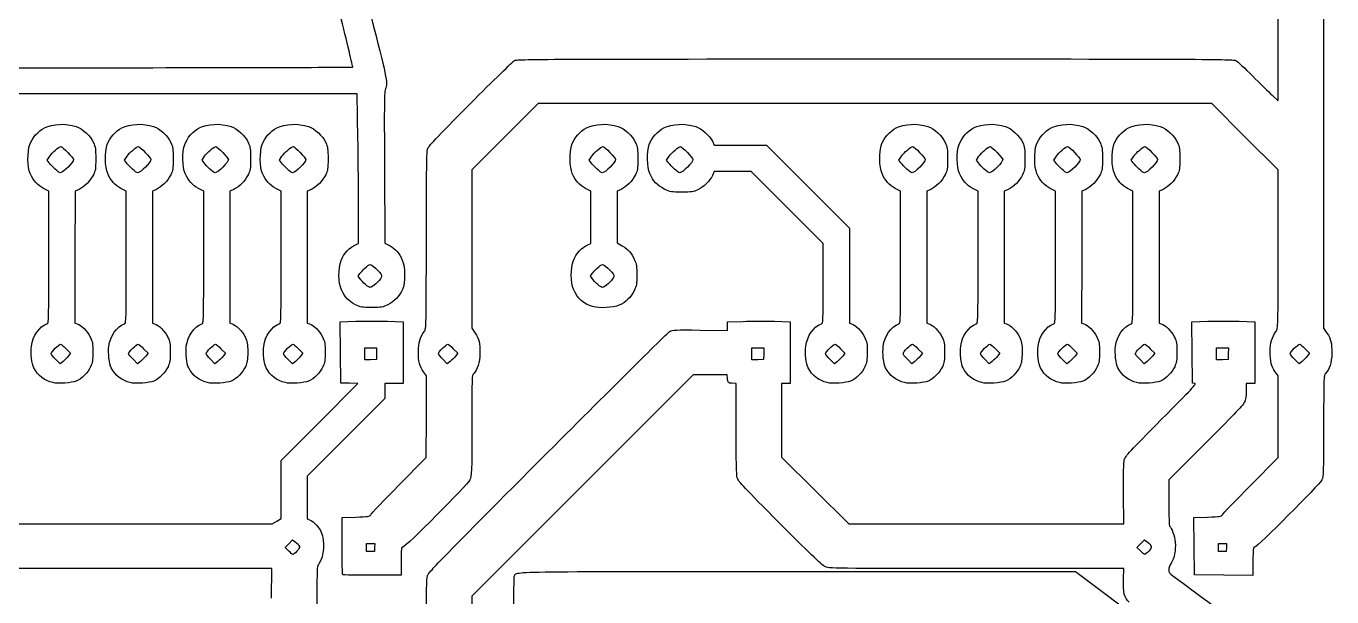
# Model space of a CAD drawing. Extents: x 0 to 100, y 0 to 150.
# Drawn here: x 34.85 to 77.68, y 106.16 to 124.87 of the extents above; entities that cross this region are included whole.
import ezdxf

# ---------------------------------------------------------------- set-up
doc = ezdxf.new("R2010")
doc.units = 0
doc.layers.add('Calque_1', color=7, linetype='CONTINUOUS')

msp = doc.modelspace()

# ---------------------------------------------------------------- linework, layer by layer
at = {"layer": 'Calque_1', "color": 7}
for p, q in [((75.914216, 122.418336), (75.914216, 130.799949)), ((77.406444, 126.304587), (77.406444, 114.973028)), ((26.901154, 123.507502), (36.231201, 123.507502)), ((36.308823, 122.650257), (26.908012, 122.650257)), ((45.709637, 122.650257), (36.308823, 122.650257)), ((45.730691, 121.16867), (45.709637, 122.650257)), ((75.715777, 122.605562), (75.914216, 122.418336)), ((51.641615, 122.332647), (50.554009, 121.245383)), ((62.690618, 122.332647), (51.641615, 122.332647)), ((73.739621, 122.332647), (62.690618, 122.332647)), ((74.826884, 121.245039), (73.739621, 122.332647)), ((50.554009, 121.245383), (49.466401, 120.15812)), ((75.914151, 120.157434), (74.826884, 121.245039)), ((57.355438, 121.096579), (57.413644, 120.967502)), ((57.413644, 120.967502), (58.273597, 120.967502)), ((58.273597, 120.967502), (59.133551, 120.967502)), ((59.133551, 120.967502), (60.491277, 119.609779)), ((35.536401, 120.481363), (35.619619, 120.607113)), ((35.601817, 120.389497), (35.536401, 120.481363)), ((38.076401, 120.481363), (38.159619, 120.607113)), ((38.141817, 120.389497), (38.076401, 120.481363)), ((40.616401, 120.481363), (40.699619, 120.607113)), ((40.681817, 120.389497), (40.616401, 120.481363)), ((43.156401, 120.481363), (43.239619, 120.607113)), ((43.221817, 120.389497), (43.156401, 120.481363)), ((53.316401, 120.481363), (53.399617, 120.607113)), ((53.381817, 120.389497), (53.316401, 120.481363)), ((55.856401, 120.481363), (55.939617, 120.607113)), ((55.921817, 120.389497), (55.856401, 120.481363)), ((63.476401, 120.481363), (63.559617, 120.607113)), ((63.541814, 120.389497), (63.476401, 120.481363)), ((66.016401, 120.481363), (66.099617, 120.607113)), ((66.081814, 120.389497), (66.016401, 120.481363)), ((68.556401, 120.481363), (68.639617, 120.607113)), ((68.621814, 120.389497), (68.556401, 120.481363)), ((71.096401, 120.481363), (71.179617, 120.607113)), ((71.161814, 120.389497), (71.096401, 120.481363)), ((35.795639, 120.181626), (35.795639, 120.181626)), ((38.335636, 120.181626), (38.335636, 120.181626)), ((40.875636, 120.181626), (40.875636, 120.181626)), ((43.415636, 120.181626), (43.415636, 120.181626)), ((46.60239, 120.242484), (46.617969, 117.761765)), ((49.466401, 120.15812), (49.466401, 117.565573)), ((53.575636, 120.181626), (53.575636, 120.181626)), ((56.115636, 120.181626), (56.115636, 120.181626)), ((57.416217, 120.110252), (57.357713, 119.977647)), ((58.021138, 120.110252), (57.416217, 120.110252)), ((58.626059, 120.110252), (58.021138, 120.110252)), ((59.808906, 118.927724), (58.626059, 120.110252)), ((63.735636, 120.181626), (63.735636, 120.181626)), ((66.275636, 120.181626), (66.275636, 120.181626)), ((68.815636, 120.181626), (68.815636, 120.181626)), ((71.355636, 120.181626), (71.355636, 120.181626)), ((75.914151, 117.559005), (75.914151, 120.157434)), ((35.591674, 119.459377), (35.416417, 119.550955)), ((36.583507, 119.520712), (36.450719, 119.459377)), ((38.131674, 119.459377), (37.956417, 119.550955)), ((39.123507, 119.520712), (38.990719, 119.459377)), ((40.671671, 119.459377), (40.496417, 119.550955)), ((41.663504, 119.520712), (41.530716, 119.459377)), ((43.211671, 119.459377), (43.036417, 119.550955)), ((44.203504, 119.520712), (44.070716, 119.459377)), ((53.371595, 119.459377), (53.196338, 119.550955)), ((54.363425, 119.520712), (54.230637, 119.459377)), ((60.491277, 119.609779), (61.849, 118.252053)), ((63.531671, 119.459377), (63.356414, 119.550955)), ((64.523504, 119.520712), (64.390716, 119.459377)), ((66.071671, 119.459377), (65.896414, 119.550955)), ((67.063504, 119.520712), (66.930716, 119.459377)), ((68.611671, 119.459377), (68.436414, 119.550955)), ((69.603504, 119.520712), (69.470716, 119.459377)), ((71.151671, 119.459377), (70.976414, 119.550955)), ((72.143504, 119.520712), (72.010716, 119.459377)), ((35.591674, 117.29458), (35.591674, 119.459377)), ((36.450719, 119.459377), (36.449872, 117.295881)), ((38.131674, 117.29458), (38.131674, 119.459377)), ((38.990719, 119.459377), (38.989872, 117.295881)), ((40.671671, 117.29458), (40.671671, 119.459377)), ((41.530716, 119.459377), (41.529869, 117.295881)), ((43.211671, 117.29458), (43.211671, 119.459377)), ((44.070716, 119.459377), (44.069869, 117.295881)), ((53.371595, 118.600569), (53.371595, 119.459377)), ((54.230637, 119.459377), (54.22979, 118.613097)), ((63.531671, 117.29458), (63.531671, 119.459377)), ((64.390716, 119.459377), (64.389869, 117.295881)), ((66.071671, 117.29458), (66.071671, 119.459377)), ((66.930716, 119.459377), (66.929869, 117.295881)), ((68.611671, 117.29458), (68.611671, 119.459377)), ((69.470716, 119.459377), (69.469869, 117.295881)), ((71.151671, 117.29458), (71.151671, 119.459377)), ((72.010716, 119.459377), (72.009869, 117.295881)), ((45.751744, 117.741767), (45.751744, 118.71442)), ((60.991747, 117.745196), (59.808906, 118.927724)), ((53.371595, 117.741761), (53.371595, 118.600569)), ((54.22979, 118.613097), (54.228944, 117.766814)), ((61.849, 118.252053), (61.849, 116.692219)), ((45.646563, 117.703729), (45.751744, 117.741767)), ((46.617969, 117.761765), (46.78564, 117.667136)), ((49.466401, 117.565573), (49.466401, 114.973031)), ((53.266413, 117.703723), (53.371595, 117.741761)), ((54.228944, 117.766814), (54.401096, 117.669659)), ((60.991747, 116.437488), (60.991747, 117.745196)), ((36.449872, 117.295881), (36.449025, 115.132385)), ((38.989872, 117.295881), (38.989025, 115.132385)), ((41.529869, 117.295881), (41.529023, 115.132385)), ((44.069869, 117.295881), (44.069023, 115.132385)), ((64.389869, 117.295881), (64.389023, 115.132385)), ((66.929869, 117.295881), (66.929023, 115.132385)), ((69.469869, 117.295881), (69.469023, 115.132385)), ((72.009869, 117.295881), (72.009023, 115.132385)), ((45.73561, 116.675842), (45.795709, 116.759419)), ((45.830713, 116.556168), (45.73561, 116.675842)), ((53.35561, 116.675842), (53.415709, 116.759419)), ((53.450713, 116.556168), (53.35561, 116.675842)), ((61.849, 116.692219), (61.849, 115.132385)), ((46.025491, 116.36295), (46.025491, 116.362956)), ((53.645489, 116.36295), (53.645489, 116.362956)), ((53.428945, 115.675923), (53.428999, 115.675923)), ((36.449025, 115.132385), (36.521314, 115.114238)), ((38.989025, 115.132385), (39.061314, 115.114238)), ((41.529023, 115.132385), (41.601311, 115.114238)), ((44.069023, 115.132385), (44.141311, 115.114238)), ((45.147967, 115.181165), (45.664343, 115.194965)), ((45.156349, 114.177238), (45.147967, 115.181165)), ((46.696658, 115.195247), (47.212594, 115.181785)), ((47.212594, 115.181785), (47.212594, 114.169578)), ((49.466401, 114.973031), (49.576361, 114.809627)), ((56.951917, 114.908425), (57.848853, 114.897757)), ((57.848853, 115.181125), (58.364792, 115.194926)), ((57.848853, 115.039441), (57.848853, 115.181125)), ((57.848853, 114.897757), (57.848853, 115.039441)), ((59.396667, 115.195208), (59.912603, 115.181746)), ((59.912603, 115.181746), (59.912603, 114.169542)), ((61.849, 115.132385), (61.921288, 115.114238)), ((64.389023, 115.132385), (64.461311, 115.114238)), ((66.929023, 115.132385), (67.001311, 115.114238)), ((69.469023, 115.132385), (69.541311, 115.114238)), ((72.009023, 115.132385), (72.081311, 115.114238)), ((73.087944, 115.181371), (73.604318, 115.195171)), ((73.096326, 114.177447), (73.087944, 115.181371)), ((74.636636, 115.195453), (75.152572, 115.181991)), ((75.152572, 115.181991), (75.152572, 114.169787)), ((77.406444, 114.973028), (77.516403, 114.809625)), ((35.95926, 113.805548), (35.814562, 113.950247)), ((35.814562, 113.950247), (35.814562, 113.950247)), ((36.158867, 114.297741), (36.304897, 114.149617)), ((36.304897, 114.149617), (36.231147, 114.053977)), ((38.49926, 113.805548), (38.354559, 113.950247)), ((38.354559, 113.950247), (38.354559, 113.950247)), ((38.698867, 114.297741), (38.844897, 114.149617)), ((38.844897, 114.149617), (38.771144, 114.053977)), ((41.03926, 113.805548), (40.894559, 113.950247)), ((40.894559, 113.950247), (40.894559, 113.950247)), ((41.238867, 114.297741), (41.384897, 114.149617)), ((41.384897, 114.149617), (41.311144, 114.053977)), ((43.57926, 113.805548), (43.434559, 113.950247)), ((43.434559, 113.950247), (43.434559, 113.950247)), ((43.778867, 114.297741), (43.924897, 114.149617)), ((43.924897, 114.149617), (43.851144, 114.053977)), ((45.164731, 113.173309), (45.156349, 114.177238)), ((45.953333, 114.12753), (45.953333, 114.322407)), ((45.953333, 114.322407), (46.148207, 114.322407)), ((45.953341, 114.127541), (45.953333, 114.12753)), ((45.953341, 113.932664), (45.953341, 114.127541)), ((46.144629, 113.936248), (45.953341, 113.932664)), ((46.335916, 113.939833), (46.144629, 113.936248)), ((46.148207, 114.322407), (46.343085, 114.322407)), ((46.3395, 114.13112), (46.335916, 113.939833)), ((46.343085, 114.322407), (46.3395, 114.13112)), ((47.212594, 114.169578), (47.212594, 113.157372)), ((48.65926, 113.805548), (48.514559, 113.950247)), ((48.514559, 113.950247), (48.514559, 113.950247)), ((48.858867, 114.297741), (49.004897, 114.149617)), ((49.004897, 114.149617), (48.931144, 114.053977)), ((58.65333, 114.12753), (58.65333, 114.322407)), ((58.65333, 114.322407), (58.848207, 114.322407)), ((58.653341, 114.127541), (58.65333, 114.12753)), ((58.653341, 113.932664), (58.653341, 114.127541)), ((58.844629, 113.936248), (58.653341, 113.932664)), ((59.035916, 113.939833), (58.844629, 113.936248)), ((58.848207, 114.322407), (59.043085, 114.322407)), ((59.0395, 114.13112), (59.035916, 113.939833)), ((59.043085, 114.322407), (59.0395, 114.13112)), ((59.912603, 114.169542), (59.912603, 113.157335)), ((61.35926, 113.805548), (61.214559, 113.950247)), ((61.214559, 113.950247), (61.214559, 113.950247)), ((61.558867, 114.297741), (61.704897, 114.149617)), ((61.704897, 114.149617), (61.631144, 114.053977)), ((63.89926, 113.805548), (63.754559, 113.950247)), ((63.754559, 113.950247), (63.754559, 113.950247)), ((64.098867, 114.297741), (64.244897, 114.149617)), ((64.244897, 114.149617), (64.171144, 114.053977)), ((66.43926, 113.805548), (66.294559, 113.950247)), ((66.294559, 113.950247), (66.294559, 113.950247)), ((66.638867, 114.297741), (66.784897, 114.149617)), ((66.784897, 114.149617), (66.711144, 114.053977)), ((68.97926, 113.805548), (68.834559, 113.950247)), ((68.834559, 113.950247), (68.834559, 113.950247)), ((69.178867, 114.297741), (69.324897, 114.149617)), ((69.324897, 114.149617), (69.251144, 114.053977)), ((71.51926, 113.805548), (71.374559, 113.950247)), ((71.374559, 113.950247), (71.374559, 113.950247)), ((71.718867, 114.297741), (71.864897, 114.149617)), ((71.864897, 114.149617), (71.791144, 114.053977)), ((73.104708, 113.173517), (73.096326, 114.177447)), ((73.89333, 114.12753), (73.89333, 114.322407)), ((73.89333, 114.322407), (74.088207, 114.322407)), ((73.893341, 114.127541), (73.89333, 114.12753)), ((73.893341, 113.932664), (73.893341, 114.127541)), ((74.084629, 113.936248), (73.893341, 113.932664)), ((74.275916, 113.939833), (74.084629, 113.936248)), ((74.088207, 114.322407), (74.283085, 114.322407)), ((74.2795, 114.13112), (74.275916, 113.939833)), ((74.283085, 114.322407), (74.2795, 114.13112)), ((75.152572, 114.169787), (75.152572, 113.15758)), ((76.59926, 113.805548), (76.454559, 113.950247)), ((76.454559, 113.950247), (76.454559, 113.950247)), ((76.798864, 114.297741), (76.944897, 114.149617)), ((76.944897, 114.149617), (76.871144, 114.053977)), ((36.058325, 113.88194), (35.95926, 113.805548)), ((38.598323, 113.88194), (38.49926, 113.805548)), ((41.138323, 113.88194), (41.03926, 113.805548)), ((43.678323, 113.88194), (43.57926, 113.805548)), ((47.97688, 113.407875), (47.880205, 113.541332)), ((48.758323, 113.88194), (48.65926, 113.805548)), ((61.458323, 113.88194), (61.35926, 113.805548)), ((63.998323, 113.88194), (63.89926, 113.805548)), ((66.538323, 113.88194), (66.43926, 113.805548)), ((69.078323, 113.88194), (68.97926, 113.805548)), ((71.618323, 113.88194), (71.51926, 113.805548)), ((75.916815, 113.40777), (75.82014, 113.541228)), ((76.698323, 113.88194), (76.59926, 113.805548)), ((35.718775, 113.184832), (35.71875, 113.184837)), ((38.258775, 113.184832), (38.25875, 113.184837)), ((40.798773, 113.184832), (40.798747, 113.184837)), ((43.338773, 113.184832), (43.338747, 113.184837)), ((44.472312, 111.893135), (45.732517, 113.154795)), ((45.448624, 113.164052), (45.164731, 113.173309)), ((45.732517, 113.154795), (45.448624, 113.164052)), ((46.910969, 113.157372), (46.609344, 113.157372)), ((46.609344, 113.157372), (46.609344, 112.910165)), ((47.212594, 113.157372), (46.910969, 113.157372)), ((47.974905, 112.068053), (47.97688, 113.407875)), ((56.721711, 113.443401), (53.094328, 109.815911)), ((57.283502, 113.443401), (56.721711, 113.443401)), ((57.845291, 113.443401), (57.283502, 113.443401)), ((57.855056, 113.308462), (57.845291, 113.443401)), ((58.134693, 113.153996), (57.999757, 113.163761)), ((58.134693, 111.675191), (58.134693, 113.153996)), ((59.769728, 113.157335), (59.626853, 113.157335)), ((59.626853, 113.157335), (59.626853, 111.949839)), ((59.912603, 113.157335), (59.769728, 113.157335)), ((61.11875, 113.184832), (61.118747, 113.184837)), ((63.658773, 113.184832), (63.658747, 113.184837)), ((66.198773, 113.184832), (66.198747, 113.184837)), ((68.738773, 113.184832), (68.738747, 113.184837)), ((71.278773, 113.184832), (71.278747, 113.184837)), ((73.18071, 113.162765), (73.104708, 113.173517)), ((74.866822, 113.15758), (74.866257, 112.911519)), ((75.009697, 113.15758), (74.866822, 113.15758)), ((75.152572, 113.15758), (75.009697, 113.15758)), ((75.91484, 112.067949), (75.916815, 113.40777)), ((46.609344, 112.662952), (45.339344, 111.39396)), ((46.609344, 112.910165), (46.609344, 112.662952)), ((43.212106, 110.631477), (44.472312, 111.893135)), ((47.972929, 110.728231), (47.974905, 112.068053)), ((59.626853, 111.949839), (59.626853, 110.74234)), ((75.912864, 110.728127), (75.91484, 112.067949)), ((45.339344, 111.39396), (44.069344, 110.124967)), ((73.536706, 111.205111), (72.326954, 109.998769)), ((43.210977, 109.679897), (43.212106, 110.631477)), ((47.076654, 109.823305), (47.972929, 110.728231)), ((59.626853, 110.74234), (60.730167, 109.64894)), ((75.016589, 109.823201), (75.912864, 110.728127)), ((44.069344, 110.124967), (44.069344, 109.422522)), ((43.209848, 108.72832), (43.210977, 109.679897)), ((53.094328, 109.815911), (49.46694, 106.188422)), ((60.730167, 109.64894), (61.833478, 108.555541)), ((72.326954, 109.998769), (72.326954, 109.246426)), ((44.069344, 109.422522), (44.069344, 108.720076)), ((70.850478, 108.553847), (70.841644, 109.539359)), ((33.893232, 108.555388), (38.407707, 108.554542)), ((38.407707, 108.554542), (42.922182, 108.553695)), ((42.922182, 108.553695), (43.066016, 108.641009)), ((43.066016, 108.641009), (43.209848, 108.72832)), ((44.069344, 108.720076), (44.164253, 108.680765)), ((45.212, 108.769417), (45.661004, 108.780396)), ((45.212, 107.841132), (45.212, 108.769417)), ((61.833478, 108.555541), (66.341978, 108.554694)), ((66.341978, 108.554694), (70.850478, 108.553847)), ((73.150998, 108.769301), (73.600471, 108.78028)), ((73.159408, 107.827794), (73.150998, 108.769301)), ((43.4647, 107.905597), (43.585703, 108.029509)), ((43.585703, 108.029509), (43.675972, 107.965236)), ((71.4047, 107.905597), (71.525703, 108.029509)), ((71.525703, 108.029509), (71.615972, 107.965236)), ((43.3437, 107.781682), (43.4647, 107.905597)), ((43.456479, 107.668903), (43.3437, 107.781682)), ((43.456479, 107.668903), (43.456479, 107.668903)), ((46.016827, 107.777417), (46.016827, 107.908896)), ((46.016827, 107.908896), (46.148306, 107.908896)), ((46.01683, 107.77742), (46.016827, 107.777417)), ((46.01683, 107.645941), (46.01683, 107.77742)), ((46.145484, 107.648763), (46.01683, 107.645941)), ((46.274141, 107.651586), (46.145484, 107.648763)), ((46.148306, 107.908896), (46.279785, 107.908896)), ((46.276963, 107.780242), (46.274141, 107.651586)), ((46.279785, 107.908896), (46.276963, 107.780242)), ((71.2837, 107.781682), (71.4047, 107.905597)), ((71.396479, 107.668903), (71.2837, 107.781682)), ((71.396479, 107.668903), (71.396479, 107.668903)), ((73.167819, 106.886287), (73.159408, 107.827794)), ((73.956827, 107.777417), (73.956827, 107.908896)), ((73.956827, 107.908896), (74.088306, 107.908896)), ((73.95683, 107.77742), (73.956827, 107.777417)), ((73.95683, 107.645941), (73.95683, 107.77742)), ((74.085487, 107.648763), (73.95683, 107.645941)), ((74.214141, 107.651586), (74.085487, 107.648763)), ((74.088306, 107.908896), (74.219785, 107.908896)), ((74.216963, 107.780242), (74.214141, 107.651586)), ((74.219785, 107.908896), (74.216963, 107.780242)), ((42.910577, 107.093435), (38.07079, 107.093415)), ((42.900896, 106.117104), (42.910577, 107.093435)), ((47.148651, 107.330772), (47.148651, 106.870397)), ((70.850568, 107.09346), (66.010779, 107.09346)), ((70.840521, 106.736949), (70.850568, 107.09346)), ((75.088694, 107.330304), (75.088694, 106.869466)), ((45.233068, 106.891564), (45.233167, 106.891688)), ((47.148651, 106.870397), (46.201443, 106.870397)), ((60.175309, 106.997773), (69.268024, 106.997773)), ((69.268024, 106.997773), (71.887915, 105.032719)), ((74.128257, 106.877876), (73.167819, 106.886287)), ((75.088694, 106.869466), (74.128257, 106.877876)), ((44.386844, 106.472642), (44.386844, 105.791484)), ((49.46694, 106.188422), (49.46694, 104.231103))]:
    msp.add_line(p, q, dxfattribs=at)
for points in [[(45.562658, 123.531321), (45.563505, 123.544416), (45.374123, 124.336555), (45.141972, 125.291623)], [(46.141753, 125.259439), (46.66484, 123.256623), (46.718793, 122.987736), (46.63234, 122.814437)], [(50.870903, 123.74839), (50.946228, 123.788282), (52.509643, 123.794381), (62.690098, 123.794491)], [(62.690098, 123.794491), (73.593808, 123.794618), (74.429736, 123.790878), (74.525149, 123.741523)], [(36.231201, 123.507502), (41.362723, 123.507502), (45.561879, 123.518226), (45.562658, 123.531321)], [(49.413597, 122.32702), (50.167368, 123.083486), (50.823156, 123.723103), (50.870903, 123.74839)], [(74.525149, 123.741523), (74.581616, 123.712325), (74.82796, 123.486911), (75.072581, 123.24061)], [(75.072581, 123.24061), (75.317198, 122.994306), (75.606636, 122.708534), (75.715777, 122.605562)], [(46.63234, 122.814437), (46.593579, 122.736744), (46.58914, 122.355081), (46.60239, 120.242484)], [(48.008836, 120.824627), (48.037911, 120.932391), (48.250695, 121.159966), (49.413597, 122.32702)], [(35.445581, 121.533916), (35.723793, 121.672863), (36.142738, 121.692082), (36.489132, 121.581792)], [(37.985581, 121.533916), (38.263793, 121.672863), (38.682738, 121.692082), (39.029132, 121.581792)], [(40.525579, 121.533916), (40.80379, 121.672863), (41.222735, 121.692082), (41.569129, 121.581792)], [(43.065579, 121.533916), (43.34379, 121.672863), (43.762735, 121.692082), (44.109129, 121.581792)], [(53.2255, 121.533916), (53.503711, 121.672863), (53.922656, 121.692082), (54.269053, 121.581792)], [(55.7655, 121.533916), (56.043714, 121.672863), (56.462659, 121.692082), (56.809053, 121.581792)], [(63.385576, 121.533916), (63.66379, 121.672863), (64.082735, 121.692082), (64.429129, 121.581792)], [(65.925576, 121.533916), (66.20379, 121.672863), (66.622732, 121.692082), (66.969129, 121.581792)], [(68.465576, 121.533916), (68.74379, 121.672863), (69.162732, 121.692082), (69.509129, 121.581792)], [(71.005576, 121.533916), (71.28379, 121.672863), (71.702732, 121.692082), (72.049129, 121.581792)], [(34.967342, 120.99037), (35.03853, 121.19569), (35.250312, 121.436394), (35.445581, 121.533916)], [(36.489132, 121.581792), (36.694068, 121.51654), (36.959204, 121.270157), (37.055535, 121.055454)], [(37.507342, 120.99037), (37.57853, 121.19569), (37.790312, 121.436394), (37.985581, 121.533916)], [(39.029132, 121.581792), (39.234068, 121.51654), (39.499204, 121.270157), (39.595535, 121.055454)], [(40.047339, 120.99037), (40.118527, 121.19569), (40.330309, 121.436394), (40.525579, 121.533916)], [(41.569129, 121.581792), (41.774065, 121.51654), (42.039201, 121.270157), (42.135532, 121.055454)], [(42.587339, 120.99037), (42.658527, 121.19569), (42.870309, 121.436394), (43.065579, 121.533916)], [(44.109129, 121.581792), (44.314065, 121.51654), (44.579201, 121.270157), (44.675532, 121.055454)], [(52.747263, 120.99037), (52.818448, 121.19569), (53.03023, 121.436394), (53.2255, 121.533916)], [(54.269053, 121.581792), (54.473986, 121.51654), (54.739122, 121.270157), (54.835453, 121.055454)], [(55.287263, 120.99037), (55.358451, 121.19569), (55.570233, 121.436394), (55.7655, 121.533916)], [(56.809053, 121.581792), (56.996025, 121.52226), (57.275335, 121.274224), (57.355438, 121.096579)], [(62.907339, 120.99037), (62.978527, 121.19569), (63.190309, 121.436394), (63.385576, 121.533916)], [(64.429129, 121.581792), (64.634062, 121.51654), (64.899201, 121.270157), (64.995529, 121.055454)], [(65.447339, 120.99037), (65.518527, 121.19569), (65.730309, 121.436394), (65.925576, 121.533916)], [(66.969129, 121.581792), (67.174062, 121.51654), (67.439201, 121.270157), (67.535529, 121.055454)], [(67.987339, 120.99037), (68.058527, 121.19569), (68.270309, 121.436394), (68.465576, 121.533916)], [(69.509129, 121.581792), (69.714062, 121.51654), (69.979201, 121.270157), (70.075529, 121.055454)], [(70.527339, 120.99037), (70.598527, 121.19569), (70.810309, 121.436394), (71.005576, 121.533916)], [(72.049129, 121.581792), (72.254062, 121.51654), (72.519201, 121.270157), (72.615529, 121.055454)], [(34.982328, 120.03629), (34.890202, 120.242783), (34.882308, 120.745122), (34.967342, 120.99037)], [(35.619619, 120.607113), (35.698803, 120.726763), (35.931726, 120.922868), (35.994662, 120.922868)], [(35.994662, 120.922868), (36.042236, 120.922868), (36.400111, 120.551292), (36.400111, 120.501894)], [(37.055535, 121.055454), (37.120449, 120.910767), (37.130589, 120.838727), (37.130468, 120.523002)], [(37.522328, 120.03629), (37.430202, 120.242783), (37.422308, 120.745122), (37.507342, 120.99037)], [(38.159619, 120.607113), (38.238803, 120.726763), (38.471726, 120.922868), (38.534662, 120.922868)], [(38.534662, 120.922868), (38.582236, 120.922868), (38.940111, 120.551292), (38.940111, 120.501894)], [(39.595535, 121.055454), (39.660449, 120.910767), (39.670586, 120.838727), (39.670468, 120.523002)], [(40.062325, 120.03629), (39.970199, 120.242783), (39.962308, 120.745122), (40.047339, 120.99037)], [(40.699619, 120.607113), (40.778803, 120.726763), (41.011726, 120.922868), (41.074662, 120.922868)], [(41.074662, 120.922868), (41.122236, 120.922868), (41.480111, 120.551292), (41.480111, 120.501894)], [(42.135532, 121.055454), (42.200446, 120.910767), (42.210584, 120.838727), (42.210465, 120.523002)], [(42.602325, 120.03629), (42.510199, 120.242783), (42.502308, 120.745122), (42.587339, 120.99037)], [(43.239619, 120.607113), (43.318803, 120.726763), (43.551726, 120.922868), (43.614662, 120.922868)], [(43.614662, 120.922868), (43.662236, 120.922868), (44.020111, 120.551292), (44.020111, 120.501894)], [(44.675532, 121.055454), (44.740446, 120.910767), (44.750584, 120.838727), (44.750465, 120.523002)], [(45.751744, 118.71442), (45.751744, 119.249384), (45.742262, 120.353793), (45.730691, 121.16867)], [(47.974394, 117.829154), (47.974394, 119.781649), (47.985513, 120.738182), (48.008836, 120.824627)], [(52.762249, 120.03629), (52.670123, 120.242783), (52.662229, 120.745122), (52.747263, 120.99037)], [(53.399617, 120.607113), (53.478803, 120.726763), (53.711726, 120.922868), (53.774662, 120.922868)], [(53.774662, 120.922868), (53.822236, 120.922868), (54.180108, 120.551292), (54.180108, 120.501894)], [(54.835453, 121.055454), (54.90037, 120.910767), (54.910507, 120.838727), (54.910386, 120.523002)], [(55.302249, 120.03629), (55.210123, 120.242783), (55.202232, 120.745122), (55.287263, 120.99037)], [(55.939617, 120.607113), (56.018803, 120.726763), (56.251726, 120.922868), (56.314662, 120.922868)], [(56.314662, 120.922868), (56.362236, 120.922868), (56.720108, 120.551292), (56.720108, 120.501894)], [(62.922325, 120.03629), (62.830199, 120.242783), (62.822308, 120.745122), (62.907339, 120.99037)], [(63.559617, 120.607113), (63.638803, 120.726763), (63.871726, 120.922868), (63.934662, 120.922868)], [(63.934662, 120.922868), (63.982236, 120.922868), (64.340108, 120.551292), (64.340108, 120.501894)], [(64.995529, 121.055454), (65.060446, 120.910767), (65.070584, 120.838727), (65.070465, 120.523002)], [(65.462325, 120.03629), (65.370199, 120.242783), (65.362308, 120.745122), (65.447339, 120.99037)], [(66.099617, 120.607113), (66.178803, 120.726763), (66.411726, 120.922868), (66.474662, 120.922868)], [(66.474662, 120.922868), (66.522236, 120.922868), (66.880108, 120.551292), (66.880108, 120.501894)], [(67.535529, 121.055454), (67.600446, 120.910767), (67.610584, 120.838727), (67.610462, 120.523002)], [(68.002325, 120.03629), (67.910199, 120.242783), (67.902305, 120.745122), (67.987339, 120.99037)], [(68.639617, 120.607113), (68.718803, 120.726763), (68.951726, 120.922868), (69.014662, 120.922868)], [(69.014662, 120.922868), (69.062236, 120.922868), (69.420108, 120.551292), (69.420108, 120.501894)], [(70.075529, 121.055454), (70.140446, 120.910767), (70.150584, 120.838727), (70.150462, 120.523002)], [(70.542325, 120.03629), (70.450199, 120.242783), (70.442305, 120.745122), (70.527339, 120.99037)], [(71.179617, 120.607113), (71.258803, 120.726763), (71.491726, 120.922868), (71.554662, 120.922868)], [(71.554662, 120.922868), (71.602236, 120.922868), (71.960108, 120.551292), (71.960108, 120.501894)], [(72.615529, 121.055454), (72.680446, 120.910767), (72.690584, 120.838727), (72.690462, 120.523002)], [(35.795639, 120.181626), (35.725013, 120.245428), (35.637795, 120.33897), (35.601817, 120.389497)], [(36.400111, 120.501894), (36.400111, 120.40021), (36.067537, 120.065618), (35.966465, 120.065618)], [(37.130468, 120.523002), (37.130468, 120.199795), (37.12138, 120.139654), (37.052397, 119.999127)], [(38.335636, 120.181626), (38.265013, 120.245428), (38.177795, 120.33897), (38.141817, 120.389497)], [(38.940111, 120.501894), (38.940111, 120.40021), (38.607537, 120.065618), (38.506465, 120.065618)], [(39.670468, 120.523002), (39.670468, 120.199795), (39.66138, 120.139654), (39.592397, 119.999127)], [(40.875636, 120.181626), (40.805013, 120.245428), (40.717795, 120.33897), (40.681817, 120.389497)], [(41.480111, 120.501894), (41.480111, 120.40021), (41.147537, 120.065618), (41.046465, 120.065618)], [(42.210465, 120.523002), (42.210465, 120.199795), (42.201378, 120.139654), (42.132394, 119.999127)], [(43.415636, 120.181626), (43.345013, 120.245428), (43.257795, 120.33897), (43.221817, 120.389497)], [(44.020111, 120.501894), (44.020111, 120.40021), (43.687537, 120.065618), (43.586465, 120.065618)], [(44.750465, 120.523002), (44.750465, 120.199795), (44.741378, 120.139654), (44.672394, 119.999127)], [(53.575636, 120.181626), (53.505013, 120.245428), (53.417795, 120.33897), (53.381817, 120.389497)], [(54.180108, 120.501894), (54.180108, 120.40021), (53.847537, 120.065618), (53.746465, 120.065618)], [(54.910386, 120.523002), (54.910386, 120.199795), (54.901298, 120.139654), (54.832315, 119.999127)], [(56.115636, 120.181626), (56.045013, 120.245428), (55.957795, 120.33897), (55.921817, 120.389497)], [(56.720108, 120.501894), (56.720108, 120.40021), (56.387537, 120.065618), (56.286465, 120.065618)], [(63.735636, 120.181626), (63.665013, 120.245428), (63.577795, 120.33897), (63.541814, 120.389497)], [(64.340108, 120.501894), (64.340108, 120.40021), (64.007537, 120.065618), (63.906465, 120.065618)], [(65.070465, 120.523002), (65.070465, 120.199795), (65.061378, 120.139654), (64.992394, 119.999127)], [(66.275636, 120.181626), (66.205013, 120.245428), (66.117795, 120.33897), (66.081814, 120.389497)], [(66.880108, 120.501894), (66.880108, 120.40021), (66.547537, 120.065618), (66.446465, 120.065618)], [(67.610462, 120.523002), (67.610462, 120.199795), (67.601375, 120.139654), (67.532394, 119.999127)], [(68.815636, 120.181626), (68.745013, 120.245428), (68.657795, 120.33897), (68.621814, 120.389497)], [(69.420108, 120.501894), (69.420108, 120.40021), (69.087537, 120.065618), (68.986465, 120.065618)], [(70.150462, 120.523002), (70.150462, 120.199795), (70.141375, 120.139654), (70.072394, 119.999127)], [(71.355636, 120.181626), (71.285013, 120.245428), (71.197795, 120.33897), (71.161814, 120.389497)], [(71.960108, 120.501894), (71.960108, 120.40021), (71.627537, 120.065618), (71.526465, 120.065618)], [(72.690462, 120.523002), (72.690462, 120.199795), (72.681375, 120.139654), (72.612394, 119.999127)], [(35.416417, 119.550955), (35.221934, 119.652572), (35.085432, 119.805192), (34.982328, 120.03629)], [(35.966465, 120.065618), (35.943125, 120.065618), (35.866259, 120.117821), (35.795639, 120.181626)], [(37.052397, 119.999127), (36.956007, 119.802762), (36.759027, 119.601783), (36.583507, 119.520712)], [(37.956417, 119.550955), (37.761934, 119.652572), (37.625432, 119.805192), (37.522328, 120.03629)], [(38.506465, 120.065618), (38.483125, 120.065618), (38.406259, 120.117821), (38.335636, 120.181626)], [(39.592397, 119.999127), (39.496007, 119.802762), (39.299027, 119.601783), (39.123507, 119.520712)], [(40.496417, 119.550955), (40.301934, 119.652572), (40.165432, 119.805192), (40.062325, 120.03629)], [(41.046465, 120.065618), (41.023125, 120.065618), (40.946259, 120.117821), (40.875636, 120.181626)], [(42.132394, 119.999127), (42.036004, 119.802762), (41.839024, 119.601783), (41.663504, 119.520712)], [(43.036417, 119.550955), (42.841934, 119.652572), (42.705432, 119.805192), (42.602325, 120.03629)], [(43.586465, 120.065618), (43.563125, 120.065618), (43.486259, 120.117821), (43.415636, 120.181626)], [(44.672394, 119.999127), (44.576004, 119.802762), (44.379024, 119.601783), (44.203504, 119.520712)], [(53.196338, 119.550955), (53.001855, 119.652572), (52.865353, 119.805192), (52.762249, 120.03629)], [(53.746465, 120.065618), (53.723125, 120.065618), (53.646259, 120.117821), (53.575636, 120.181626)], [(54.832315, 119.999127), (54.735928, 119.802762), (54.538945, 119.601783), (54.363425, 119.520712)], [(55.778042, 119.531922), (55.546154, 119.646024), (55.413746, 119.786385), (55.302249, 120.03629)], [(56.286465, 120.065618), (56.263125, 120.065618), (56.186259, 120.117821), (56.115636, 120.181626)], [(57.357713, 119.977647), (57.281253, 119.804348), (57.076845, 119.602551), (56.879295, 119.50534)], [(63.356414, 119.550955), (63.161934, 119.652572), (63.025432, 119.805192), (62.922325, 120.03629)], [(63.906465, 120.065618), (63.883125, 120.065618), (63.806259, 120.117821), (63.735636, 120.181626)], [(64.992394, 119.999127), (64.896004, 119.802762), (64.699024, 119.601783), (64.523504, 119.520712)], [(65.896414, 119.550955), (65.701934, 119.652572), (65.565432, 119.805192), (65.462325, 120.03629)], [(66.446465, 120.065618), (66.423125, 120.065618), (66.346259, 120.117821), (66.275636, 120.181626)], [(67.532394, 119.999127), (67.436004, 119.802762), (67.239024, 119.601783), (67.063504, 119.520712)], [(68.436414, 119.550955), (68.241934, 119.652572), (68.105429, 119.805192), (68.002325, 120.03629)], [(68.986465, 120.065618), (68.963125, 120.065618), (68.886259, 120.117821), (68.815636, 120.181626)], [(70.072394, 119.999127), (69.976004, 119.802762), (69.779024, 119.601783), (69.603504, 119.520712)], [(70.976414, 119.550955), (70.781934, 119.652572), (70.645429, 119.805192), (70.542325, 120.03629)], [(71.526465, 120.065618), (71.503125, 120.065618), (71.426259, 120.117821), (71.355636, 120.181626)], [(72.612394, 119.999127), (72.516004, 119.802762), (72.319024, 119.601783), (72.143504, 119.520712)], [(56.355688, 119.427627), (56.006512, 119.427627), (55.98044, 119.43234), (55.778042, 119.531922)], [(56.879295, 119.50534), (56.739465, 119.436531), (56.679485, 119.427627), (56.355688, 119.427627)], [(47.909548, 114.869865), (47.973454, 114.959612), (47.974219, 114.994455), (47.974394, 117.829154)], [(45.177552, 117.191495), (45.2538, 117.39432), (45.482925, 117.644555), (45.646563, 117.703729)], [(46.78564, 117.667136), (46.972528, 117.561664), (47.080472, 117.43673), (47.186331, 117.203383)], [(52.797402, 117.19149), (52.87365, 117.394314), (53.102772, 117.64455), (53.266413, 117.703723)], [(54.401096, 117.669659), (54.592279, 117.56176), (54.699834, 117.437983), (54.806263, 117.203377)], [(75.849483, 114.869761), (75.913274, 114.959343), (75.914151, 114.995829), (75.914151, 117.559005)], [(35.53147, 115.110651), (35.589901, 115.129193), (35.591744, 115.196201), (35.591674, 117.29458)], [(38.07147, 115.110651), (38.129901, 115.129193), (38.131744, 115.196201), (38.131674, 117.29458)], [(40.61147, 115.110651), (40.669901, 115.129193), (40.671744, 115.196201), (40.671671, 117.29458)], [(43.15147, 115.110651), (43.209901, 115.129193), (43.211744, 115.196201), (43.211671, 117.29458)], [(45.18901, 116.227495), (45.08364, 116.457658), (45.078063, 116.926839), (45.177552, 117.191495)], [(45.94602, 116.923957), (46.137155, 117.095489), (46.124927, 117.095111), (46.302955, 116.935049)], [(46.302955, 116.935049), (46.545695, 116.716806), (46.553727, 116.689812), (46.423035, 116.531431)], [(47.186331, 117.203383), (47.287056, 116.981344), (47.289537, 116.450016), (47.190846, 116.232871)], [(52.798813, 116.248478), (52.704077, 116.462642), (52.703442, 116.941136), (52.797402, 117.19149)], [(53.56602, 116.923957), (53.757155, 117.095489), (53.744927, 117.095111), (53.922955, 116.935049)], [(53.922955, 116.935049), (54.165695, 116.716806), (54.173727, 116.689812), (54.043035, 116.531431)], [(54.806263, 117.203377), (54.865216, 117.073419), (54.877688, 116.988959), (54.878653, 116.713002)], [(63.47147, 115.110651), (63.529901, 115.129193), (63.531744, 115.196201), (63.531671, 117.29458)], [(66.01147, 115.110651), (66.069899, 115.129193), (66.071744, 115.196201), (66.071671, 117.29458)], [(68.55147, 115.110651), (68.609899, 115.129193), (68.611744, 115.196201), (68.611671, 117.29458)], [(71.09147, 115.110651), (71.149899, 115.129193), (71.151744, 115.196201), (71.151671, 117.29458)], [(45.795709, 116.759419), (45.82876, 116.805384), (45.896403, 116.879425), (45.94602, 116.923957)], [(46.025491, 116.362956), (45.970673, 116.403401), (45.883023, 116.490345), (45.830713, 116.556168)], [(46.423035, 116.531431), (46.362705, 116.458316), (46.270999, 116.373954), (46.219251, 116.343957)], [(53.415709, 116.759419), (53.44876, 116.805384), (53.516403, 116.879425), (53.56602, 116.923957)], [(53.645489, 116.362956), (53.590673, 116.403401), (53.50302, 116.490345), (53.450713, 116.556168)], [(54.043035, 116.531431), (53.982705, 116.458316), (53.890999, 116.373954), (53.839251, 116.343957)], [(54.878653, 116.713002), (54.879782, 116.411425), (54.8714, 116.362485), (54.791562, 116.199908)], [(45.650731, 115.737969), (45.439333, 115.841782), (45.296054, 115.993691), (45.18901, 116.227495)], [(46.219251, 116.343957), (46.128096, 116.291122), (46.122054, 116.291715), (46.025491, 116.36295)], [(47.190846, 116.232871), (47.095593, 116.023262), (46.917071, 115.839651), (46.709344, 115.737642)], [(53.428999, 115.675923), (53.138087, 115.758162), (52.933467, 115.944065), (52.798813, 116.248478)], [(53.839251, 116.343957), (53.748096, 116.291122), (53.742054, 116.291715), (53.645489, 116.36295)], [(54.791562, 116.199908), (54.689048, 115.991154), (54.504421, 115.812228), (54.296733, 115.720359)], [(60.93147, 115.110651), (60.989388, 115.129024), (60.991747, 115.180964), (60.991747, 116.437488)], [(46.180372, 115.649382), (45.862426, 115.649382), (45.814956, 115.657313), (45.650731, 115.737969)], [(46.709344, 115.737642), (46.545892, 115.657372), (46.498013, 115.649382), (46.180372, 115.649382)], [(54.296733, 115.720359), (54.111632, 115.638477), (53.645785, 115.614624), (53.428945, 115.675923)], [(35.020812, 114.383844), (35.060145, 114.710912), (35.286343, 115.032851), (35.53147, 115.110651)], [(36.521314, 115.114238), (36.648636, 115.082282), (36.855169, 114.875456), (36.946817, 114.688134)], [(37.560812, 114.383844), (37.600145, 114.710912), (37.826343, 115.032851), (38.07147, 115.110651)], [(39.061314, 115.114238), (39.188636, 115.082282), (39.395169, 114.875456), (39.486817, 114.688134)], [(40.100812, 114.383844), (40.140145, 114.710912), (40.366343, 115.032851), (40.61147, 115.110651)], [(41.601311, 115.114238), (41.728633, 115.082282), (41.935166, 114.875456), (42.026815, 114.688134)], [(42.640812, 114.383844), (42.680145, 114.710912), (42.906343, 115.032851), (43.15147, 115.110651)], [(44.141311, 115.114238), (44.268633, 115.082282), (44.475166, 114.875456), (44.566815, 114.688134)], [(45.664343, 115.194965), (45.948352, 115.202557), (46.412892, 115.202698), (46.696658, 115.195247)], [(47.71423, 114.210224), (47.715077, 114.496445), (47.76595, 114.668197), (47.909548, 114.869865)], [(49.576361, 114.809627), (49.709005, 114.612521), (49.736894, 114.494453), (49.734272, 114.141147)], [(51.953792, 110.897268), (54.104667, 113.050663), (55.907342, 114.836509), (55.959728, 114.865812)], [(55.959728, 114.865812), (56.043977, 114.912935), (56.15857, 114.917857), (56.951917, 114.908425)], [(58.364792, 115.194926), (58.648558, 115.202517), (59.112901, 115.202659), (59.396667, 115.195208)], [(60.420809, 114.383844), (60.460145, 114.710912), (60.68634, 115.032851), (60.93147, 115.110651)], [(61.921288, 115.114238), (62.04861, 115.082282), (62.255143, 114.875456), (62.346792, 114.688134)], [(62.960809, 114.383844), (63.000145, 114.710912), (63.22634, 115.032851), (63.47147, 115.110651)], [(64.461311, 115.114238), (64.58863, 115.082282), (64.795166, 114.875456), (64.886815, 114.688134)], [(65.500809, 114.383844), (65.540145, 114.710912), (65.76634, 115.032851), (66.01147, 115.110651)], [(67.001311, 115.114238), (67.12863, 115.082282), (67.335166, 114.875456), (67.426815, 114.688134)], [(68.040809, 114.383844), (68.080145, 114.710912), (68.30634, 115.032851), (68.55147, 115.110651)], [(69.541311, 115.114238), (69.66863, 115.082282), (69.875166, 114.875456), (69.966815, 114.688134)], [(70.580809, 114.383844), (70.620145, 114.710912), (70.84634, 115.032851), (71.09147, 115.110651)], [(72.081311, 115.114238), (72.20863, 115.082282), (72.415166, 114.875456), (72.506815, 114.688134)], [(73.604318, 115.195171), (73.888329, 115.202763), (74.35287, 115.202904), (74.636636, 115.195453)], [(75.654165, 114.21012), (75.655012, 114.496341), (75.705883, 114.668093), (75.849483, 114.869761)], [(77.516403, 114.809625), (77.64905, 114.612518), (77.676939, 114.49445), (77.674315, 114.141145)], [(35.099329, 113.665572), (35.031355, 113.79702), (34.992728, 114.150368), (35.020812, 114.383844)], [(35.669861, 114.136798), (35.669861, 114.18715), (35.927369, 114.445868), (35.977486, 114.445868)], [(35.977486, 114.445868), (35.996931, 114.445868), (36.078547, 114.379213), (36.158867, 114.297741)], [(36.946817, 114.688134), (37.026294, 114.525686), (37.035684, 114.472716), (37.035291, 114.188888)], [(37.639329, 113.665572), (37.571355, 113.79702), (37.532728, 114.150368), (37.560812, 114.383844)], [(38.209861, 114.136798), (38.209861, 114.18715), (38.467369, 114.445868), (38.517486, 114.445868)], [(38.517486, 114.445868), (38.536931, 114.445868), (38.618547, 114.379213), (38.698867, 114.297741)], [(39.486817, 114.688134), (39.566294, 114.525686), (39.575684, 114.472716), (39.575291, 114.188888)], [(40.179329, 113.665572), (40.111355, 113.79702), (40.072728, 114.150368), (40.100812, 114.383844)], [(40.749861, 114.136798), (40.749861, 114.18715), (41.007369, 114.445868), (41.057486, 114.445868)], [(41.057486, 114.445868), (41.076931, 114.445868), (41.158547, 114.379213), (41.238867, 114.297741)], [(42.026815, 114.688134), (42.106291, 114.525686), (42.115681, 114.472716), (42.115288, 114.188888)], [(42.719329, 113.665572), (42.651355, 113.79702), (42.612728, 114.150368), (42.640812, 114.383844)], [(43.289861, 114.136798), (43.289861, 114.18715), (43.547369, 114.445868), (43.597486, 114.445868)], [(43.597486, 114.445868), (43.616931, 114.445868), (43.698547, 114.379213), (43.778867, 114.297741)], [(44.566815, 114.688134), (44.646291, 114.525686), (44.655681, 114.472716), (44.655288, 114.188888)], [(48.369861, 114.136798), (48.369861, 114.18715), (48.627369, 114.445868), (48.677486, 114.445868)], [(48.677486, 114.445868), (48.696931, 114.445868), (48.778547, 114.379213), (48.858867, 114.297741)], [(60.499329, 113.665572), (60.431355, 113.79702), (60.392728, 114.150368), (60.420809, 114.383844)], [(61.069858, 114.136798), (61.069858, 114.18715), (61.327369, 114.445868), (61.377486, 114.445868)], [(61.377486, 114.445868), (61.396931, 114.445868), (61.478544, 114.379213), (61.558867, 114.297741)], [(62.346792, 114.688134), (62.426269, 114.525686), (62.435658, 114.472716), (62.435269, 114.188888)], [(63.039329, 113.665572), (62.971355, 113.79702), (62.932728, 114.150368), (62.960809, 114.383844)], [(63.609858, 114.136798), (63.609858, 114.18715), (63.867366, 114.445868), (63.917486, 114.445868)], [(63.917486, 114.445868), (63.936931, 114.445868), (64.018544, 114.379213), (64.098867, 114.297741)], [(64.886815, 114.688134), (64.966291, 114.525686), (64.975681, 114.472716), (64.975288, 114.188888)], [(65.579329, 113.665572), (65.511355, 113.79702), (65.472728, 114.150368), (65.500809, 114.383844)], [(66.149858, 114.136798), (66.149858, 114.18715), (66.407366, 114.445868), (66.457486, 114.445868)], [(66.457486, 114.445868), (66.476931, 114.445868), (66.558544, 114.379213), (66.638867, 114.297741)], [(67.426815, 114.688134), (67.506291, 114.525686), (67.515678, 114.472716), (67.515288, 114.188888)], [(68.119329, 113.665572), (68.051353, 113.79702), (68.012728, 114.150368), (68.040809, 114.383844)], [(68.689858, 114.136798), (68.689858, 114.18715), (68.947366, 114.445868), (68.997486, 114.445868)], [(68.997486, 114.445868), (69.016931, 114.445868), (69.098544, 114.379213), (69.178867, 114.297741)], [(69.966815, 114.688134), (70.046291, 114.525686), (70.055678, 114.472716), (70.055288, 114.188888)], [(70.659329, 113.665572), (70.591353, 113.79702), (70.552728, 114.150368), (70.580809, 114.383844)], [(71.229858, 114.136798), (71.229858, 114.18715), (71.487366, 114.445868), (71.537486, 114.445868)], [(71.537486, 114.445868), (71.556931, 114.445868), (71.638544, 114.379213), (71.718867, 114.297741)], [(72.506815, 114.688134), (72.586291, 114.525686), (72.595678, 114.472716), (72.595288, 114.188888)], [(76.309858, 114.136798), (76.309858, 114.18715), (76.567366, 114.445868), (76.617483, 114.445868)], [(76.617483, 114.445868), (76.636928, 114.445868), (76.718544, 114.379213), (76.798864, 114.297741)], [(35.814562, 113.950247), (35.734975, 114.029833), (35.669861, 114.11378), (35.669861, 114.136798)], [(36.231147, 114.053977), (36.190578, 114.001374), (36.112811, 113.923958), (36.058325, 113.88194)], [(37.035291, 114.188888), (37.035009, 113.925112), (37.022281, 113.843282), (36.960598, 113.705413)], [(38.354559, 113.950247), (38.274975, 114.029833), (38.209861, 114.11378), (38.209861, 114.136798)], [(38.771144, 114.053977), (38.730578, 114.001374), (38.652811, 113.923958), (38.598323, 113.88194)], [(39.575291, 114.188888), (39.575009, 113.925112), (39.562281, 113.843282), (39.500598, 113.705413)], [(40.894559, 113.950247), (40.814975, 114.029833), (40.749861, 114.11378), (40.749861, 114.136798)], [(41.311144, 114.053977), (41.270578, 114.001374), (41.192811, 113.923958), (41.138323, 113.88194)], [(42.115288, 114.188888), (42.115006, 113.925112), (42.102278, 113.843282), (42.040596, 113.705413)], [(43.434559, 113.950247), (43.354975, 114.029833), (43.289861, 114.11378), (43.289861, 114.136798)], [(43.851144, 114.053977), (43.810578, 114.001374), (43.732811, 113.923958), (43.678323, 113.88194)], [(44.655288, 114.188888), (44.655006, 113.925112), (44.642278, 113.843282), (44.580596, 113.705413)], [(47.880205, 113.541332), (47.752799, 113.717213), (47.713228, 113.87668), (47.71423, 114.210224)], [(48.514559, 113.950247), (48.434975, 114.029833), (48.369861, 114.11378), (48.369861, 114.136798)], [(48.931144, 114.053977), (48.890578, 114.001374), (48.812811, 113.923958), (48.758323, 113.88194)], [(49.734272, 114.141147), (49.732015, 113.853306), (49.652041, 113.600808), (49.526963, 113.487617)], [(61.214559, 113.950247), (61.134975, 114.029833), (61.069858, 114.11378), (61.069858, 114.136798)], [(61.631144, 114.053977), (61.590578, 114.001374), (61.512808, 113.923958), (61.458323, 113.88194)], [(62.435269, 114.188888), (62.434986, 113.925112), (62.422258, 113.843282), (62.360573, 113.705413)], [(63.754559, 113.950247), (63.674975, 114.029833), (63.609858, 114.11378), (63.609858, 114.136798)], [(64.171144, 114.053977), (64.130578, 114.001374), (64.052808, 113.923958), (63.998323, 113.88194)], [(64.975288, 114.188888), (64.975006, 113.925112), (64.962278, 113.843282), (64.900593, 113.705413)], [(66.294559, 113.950247), (66.214975, 114.029833), (66.149858, 114.11378), (66.149858, 114.136798)], [(66.711144, 114.053977), (66.670578, 114.001374), (66.592808, 113.923958), (66.538323, 113.88194)], [(67.515288, 114.188888), (67.515006, 113.925112), (67.502278, 113.843282), (67.440593, 113.705413)], [(68.834559, 113.950247), (68.754975, 114.029833), (68.689858, 114.11378), (68.689858, 114.136798)], [(69.251144, 114.053977), (69.210578, 114.001374), (69.132808, 113.923958), (69.078323, 113.88194)], [(70.055288, 114.188888), (70.055006, 113.925112), (70.042278, 113.843282), (69.980593, 113.705413)], [(71.374559, 113.950247), (71.294975, 114.029833), (71.229858, 114.11378), (71.229858, 114.136798)], [(71.791144, 114.053977), (71.750578, 114.001374), (71.672808, 113.923958), (71.618323, 113.88194)], [(72.595288, 114.188888), (72.595006, 113.925112), (72.582278, 113.843282), (72.520593, 113.705413)], [(75.82014, 113.541228), (75.692734, 113.717109), (75.653163, 113.876575), (75.654165, 114.21012)], [(76.454559, 113.950247), (76.374975, 114.029833), (76.309858, 114.11378), (76.309858, 114.136798)], [(76.871144, 114.053977), (76.830578, 114.001374), (76.752808, 113.923958), (76.698323, 113.88194)], [(77.674315, 114.141145), (77.672057, 113.853303), (77.592084, 113.600805), (77.467008, 113.487614)], [(35.71875, 113.184837), (35.463483, 113.241158), (35.221807, 113.428723), (35.099329, 113.665572)], [(36.960598, 113.705413), (36.876736, 113.518009), (36.67138, 113.312151), (36.490856, 113.234517)], [(38.25875, 113.184837), (38.003483, 113.241158), (37.761807, 113.428723), (37.639329, 113.665572)], [(39.500598, 113.705413), (39.416736, 113.518009), (39.21138, 113.312151), (39.030856, 113.234517)], [(40.798747, 113.184837), (40.543483, 113.241158), (40.301807, 113.428723), (40.179329, 113.665572)], [(42.040596, 113.705413), (41.956733, 113.518009), (41.751377, 113.312151), (41.570854, 113.234517)], [(43.338747, 113.184837), (43.083483, 113.241158), (42.841807, 113.428723), (42.719329, 113.665572)], [(44.580596, 113.705413), (44.496733, 113.518009), (44.291377, 113.312151), (44.110854, 113.234517)], [(61.118747, 113.184837), (60.86348, 113.241158), (60.621807, 113.428723), (60.499329, 113.665572)], [(62.360573, 113.705413), (62.276711, 113.518009), (62.071354, 113.312151), (61.890831, 113.234517)], [(63.658747, 113.184837), (63.40348, 113.241158), (63.161807, 113.428723), (63.039329, 113.665572)], [(64.900593, 113.705413), (64.816733, 113.518009), (64.611377, 113.312151), (64.430854, 113.234517)], [(66.198747, 113.184837), (65.94348, 113.241158), (65.701807, 113.428723), (65.579329, 113.665572)], [(67.440593, 113.705413), (67.356733, 113.518009), (67.151377, 113.312151), (66.970854, 113.234517)], [(68.738747, 113.184837), (68.48348, 113.241158), (68.241807, 113.428723), (68.119329, 113.665572)], [(69.980593, 113.705413), (69.896733, 113.518009), (69.691377, 113.312151), (69.510854, 113.234517)], [(71.278747, 113.184837), (71.02348, 113.241158), (70.781807, 113.428723), (70.659329, 113.665572)], [(72.520593, 113.705413), (72.436733, 113.518009), (72.231377, 113.312151), (72.050854, 113.234517)], [(36.490856, 113.234517), (36.355195, 113.176179), (35.892847, 113.146427), (35.718775, 113.184832)], [(39.030856, 113.234517), (38.895195, 113.176179), (38.432847, 113.146427), (38.258775, 113.184832)], [(41.570854, 113.234517), (41.435192, 113.176179), (40.972844, 113.146427), (40.798773, 113.184832)], [(44.110854, 113.234517), (43.975192, 113.176179), (43.512844, 113.146427), (43.338773, 113.184832)], [(49.526963, 113.487617), (49.468873, 113.435044), (49.466373, 113.365276), (49.465704, 111.778789)], [(57.999757, 113.163761), (57.865476, 113.173469), (57.86477, 113.174175), (57.855056, 113.308462)], [(61.890831, 113.234517), (61.75517, 113.176179), (61.292825, 113.146427), (61.11875, 113.184832)], [(64.430854, 113.234517), (64.295192, 113.176179), (63.832844, 113.146427), (63.658773, 113.184832)], [(66.970854, 113.234517), (66.835192, 113.176179), (66.372844, 113.146427), (66.198773, 113.184832)], [(69.510854, 113.234517), (69.375192, 113.176179), (68.912844, 113.146427), (68.738773, 113.184832)], [(72.050854, 113.234517), (71.915192, 113.176179), (71.452844, 113.146427), (71.278773, 113.184832)], [(72.079931, 111.97214), (73.091147, 112.986017), (73.246022, 113.15353), (73.18071, 113.162765)], [(77.467008, 113.487614), (77.408919, 113.435042), (77.406415, 113.365273), (77.405746, 111.778787)], [(74.866257, 112.911519), (74.865693, 112.738382), (74.847913, 112.627815), (74.806008, 112.538455)], [(74.806008, 112.538455), (74.766712, 112.454655), (74.334951, 112.001113), (73.536706, 111.205111)], [(70.867976, 110.658565), (70.898636, 110.775122), (71.053963, 110.943474), (72.079931, 111.97214)], [(49.465704, 111.778789), (49.46514, 110.232237), (49.46116, 110.11652), (49.405805, 109.997772)], [(58.171788, 110.065706), (58.145909, 110.156918), (58.134693, 110.643057), (58.134693, 111.675191)], [(77.405746, 111.778787), (77.405182, 110.232234), (77.401203, 110.116517), (77.34585, 109.99777)], [(48.009034, 106.854997), (48.038605, 106.965224), (48.55961, 107.499107), (51.953792, 110.897268)], [(70.841644, 109.539359), (70.83583, 110.186619), (70.84489, 110.570757), (70.867976, 110.658565)], [(46.14519, 108.854877), (46.164551, 108.889802), (46.583699, 109.325595), (47.076654, 109.823305)], [(49.405805, 109.997772), (49.334364, 109.844506), (47.283799, 107.791147), (47.202186, 107.791147)], [(59.560849, 108.576764), (58.410323, 109.732642), (58.203352, 109.954494), (58.171788, 110.065706)], [(74.085125, 108.854772), (74.104486, 108.889697), (74.523634, 109.325491), (75.016589, 109.823201)], [(77.34585, 109.99777), (77.274406, 109.844503), (75.223841, 107.791145), (75.142228, 107.791145)], [(72.326954, 109.246426), (72.326954, 108.832635), (72.33957, 108.486272), (72.355007, 108.476736)], [(45.661004, 108.780396), (46.070893, 108.790414), (46.113073, 108.796906), (46.14519, 108.854877)], [(73.600471, 108.78028), (74.010825, 108.790327), (74.053003, 108.79679), (74.085125, 108.854772)], [(44.164253, 108.680765), (44.284152, 108.631103), (44.465912, 108.431563), (44.529177, 108.280151)], [(61.041904, 107.15595), (60.95715, 107.197022), (60.448557, 107.684925), (59.560849, 108.576764)], [(72.355007, 108.476736), (72.420864, 108.436031), (72.51831, 108.158733), (72.536849, 107.959281)], [(43.675972, 107.965236), (43.838266, 107.849669), (43.849835, 107.786389), (43.731067, 107.663851)], [(44.529177, 108.280151), (44.648871, 107.993679), (44.616757, 107.492596), (44.464303, 107.267941)], [(71.615972, 107.965236), (71.778266, 107.849669), (71.789835, 107.786389), (71.671067, 107.663851)], [(72.536849, 107.959281), (72.56143, 107.694805), (72.509276, 107.422701), (72.404402, 107.26815)], [(43.597954, 107.556124), (43.582178, 107.556124), (43.518511, 107.606873), (43.456479, 107.668903)], [(43.731067, 107.663851), (43.673638, 107.604601), (43.613739, 107.556124), (43.597954, 107.556124)], [(45.233167, 106.891688), (45.221511, 106.903316), (45.212, 107.330572), (45.212, 107.841132)], [(47.202186, 107.791147), (47.154437, 107.791147), (47.148651, 107.741409), (47.148651, 107.330772)], [(71.537954, 107.556124), (71.522178, 107.556124), (71.458509, 107.606873), (71.396479, 107.668903)], [(71.671067, 107.663851), (71.613638, 107.604601), (71.553736, 107.556124), (71.537954, 107.556124)], [(75.142228, 107.791145), (75.094476, 107.791145), (75.088694, 107.741378), (75.088694, 107.330304)], [(38.07079, 107.093415), (33.320265, 107.093401), (33.228621, 107.094544), (33.101915, 107.155953)], [(44.464303, 107.267941), (44.388148, 107.155721), (44.386844, 107.142358), (44.386844, 106.472642)], [(66.010779, 107.09346), (61.260205, 107.09346), (61.168613, 107.094589), (61.041904, 107.15595)], [(72.404402, 107.26815), (72.361795, 107.205367), (72.327087, 107.108215), (72.327259, 107.052233)], [(46.201443, 106.870397), (45.680478, 106.870397), (45.24471, 106.879908), (45.233068, 106.891564)], [(47.974781, 105.370685), (47.974781, 106.23665), (47.987283, 106.773971), (48.009034, 106.854997)], [(50.864437, 106.840781), (50.953938, 107.008012), (50.346678, 106.997773), (60.175309, 106.997773)], [(50.831747, 103.078733), (50.831747, 105.556362), (50.842556, 106.799887), (50.864437, 106.840781)], [(71.022986, 105.989492), (70.868125, 106.137241), (70.828222, 106.300704), (70.840521, 106.736949)], [(72.327259, 107.052233), (72.327541, 106.968368), (72.351615, 106.933689), (72.464247, 106.855205)], [(72.464247, 106.855205), (72.539417, 106.802819), (73.652916, 105.976713), (74.938678, 105.019412)]]:
    msp.add_open_spline(points, degree=3, dxfattribs=at)

doc.saveas('drawing.dxf')
